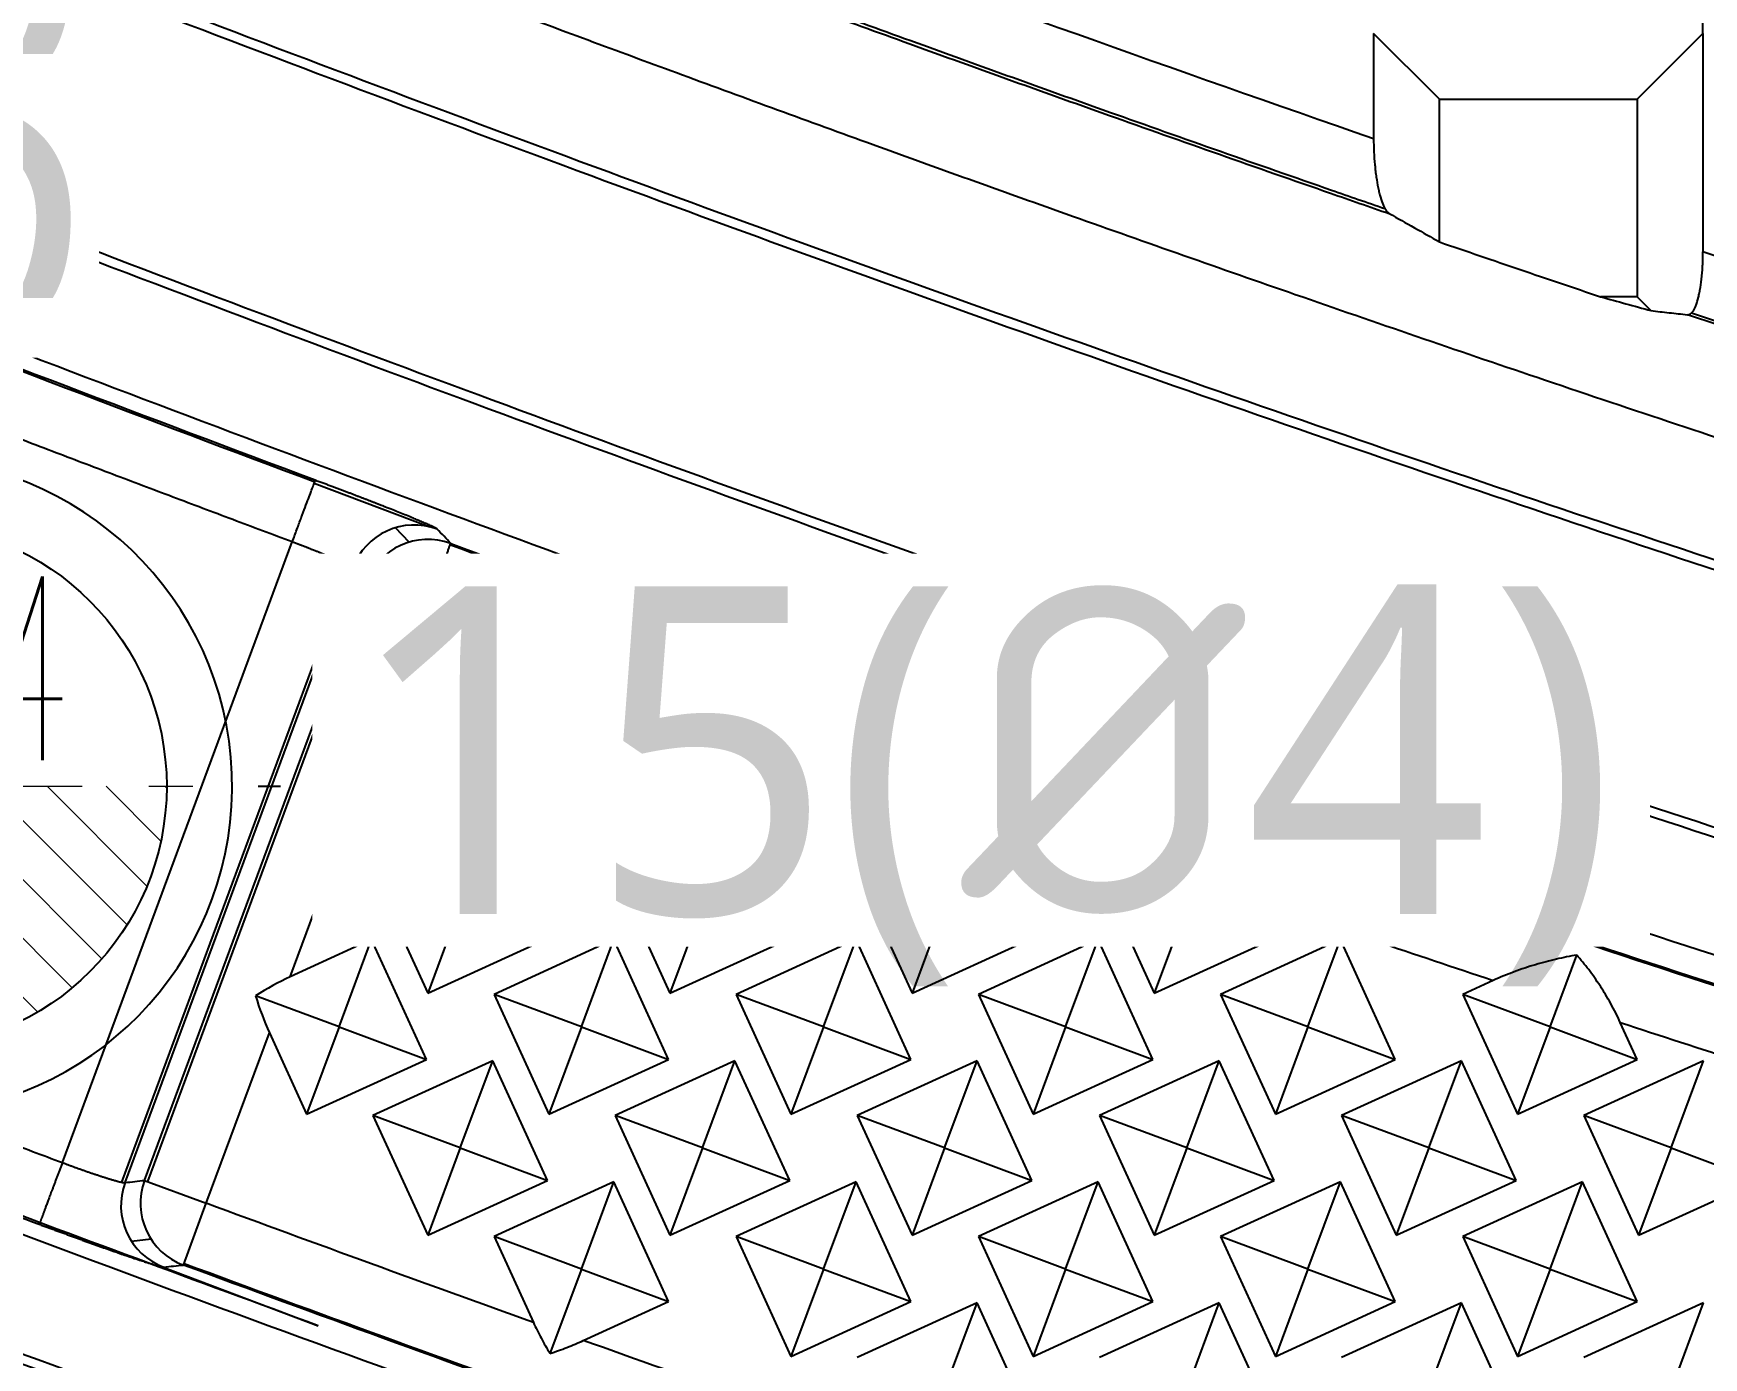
# Model space of a CAD drawing. Header units: millimetres. Extents: x 2519 to 3162, y 2051 to 2506.
# Drawn here: x 2759.4 to 2772.14, y 2260.19 to 2270.3 of the extents above; entities that cross this region are included whole.
import ezdxf
from ezdxf.enums import TextEntityAlignment as Align
from ezdxf.lldxf.tags import DXFTag

# ---------------------------------------------------------------- set-up
doc = ezdxf.new("R2010")
doc.units = ezdxf.units.MM
doc.linetypes.add('CENTER', pattern=[50.8, 31.75, -6.35, 6.35, -6.35])
doc.layers.add('20', color=7, linetype='Continuous', true_color=0xffffff)
doc.layers.add('dim', color=82, linetype='Continuous', lineweight=9)
doc.layers.add('epin', color=13, linetype='Continuous', lineweight=9)
doc.styles.add('Capful-A', font='')
doc.styles.add('TXT05', font='txt.shx', dxfattribs={"width": 0.5, "bigfont": 'gbcbig.shx'})
doc.styles.get('Capful-A').set_extended_font_data('Microsoft YaHei')
tags = doc.linetypes.add('DASHED', pattern=[25.72, 12.86, -12.86]).pattern_tags.tags
tags[6:7] = [DXFTag(74, 4), DXFTag(75, 0), DXFTag(340, '0'), DXFTag(46, 0.0), DXFTag(50, 0.0), DXFTag(44, 0.0), DXFTag(45, 0.0)]
tags[4:5] = [DXFTag(74, 4), DXFTag(75, 0), DXFTag(340, '0'), DXFTag(46, 0.0), DXFTag(50, 0.0), DXFTag(44, 0.0), DXFTag(45, 0.0)]
doc.dimstyles.new('Capful-A-1.0', dxfattribs={"dimtxt": 2.5, "dimasz": 2.5, "dimexe": 1.5, "dimexo": 1, "dimgap": 1.5, "dimtad": 0, "dimdsep": 46, "dimtxsty": 'Capful-A', "dimcen": 0, "dimclrt": 2, "dimazin": 2, "dimtfac": 1, "dimtmove": 0, "dimatfit": 3, "dimfxl": 0, "dimtolj": 1, "dimtzin": 0, "dimarcsym": 0})

# ---------------------------------------------------------------- blocks, each defined once
blk = doc.blocks.new('epin_ejp_4')
at = {"layer": 'epin'}
h = blk.add_hatch(dxfattribs=at)
h.set_pattern_fill('_ANSI31', color=123, scale=0.1, angle=90)
h.set_pattern_definition([(135, (-3800.9753, 4044.38832), (-0.224506403, -0.224506403), [])])
h.paths.add_polyline_path([(0, 2, 0.414214), (-2, 0), (0, 0)])
h.paths.add_polyline_path([(2, 0), (0, 0), (0, -2, 0.414214)])
at = {"layer": 'epin', "color": 1, "linetype": 'CENTER', "ltscale": 0.08}
for p, q in [((0, -2.2), (0, 2.2)), ((-2.2, 0), (2.2, 0))]:
    blk.add_line(p, q, dxfattribs=at)
at = {"layer": 'epin'}
blk.add_circle((0, 0), 2, dxfattribs=at)
at = {"layer": 'epin', "color": 6, "style": 'TXT05', "width": 0.5}
blk.add_text('%%c4', height=1.4, dxfattribs=at).set_placement((0.663, 0.9), align=Align.MIDDLE)
blk = doc.blocks.new('*D159')
at = {"layer": 'Defpoints', "color": 0, "transparency": 16777216}
for p in [(2813.414, 2279.55), (2721.414, 2266.55), (2721.414, 2261.552)]:
    blk.add_point(p, dxfattribs=at)
at = {"layer": 'dim', "color": 0, "lineweight": -2, "transparency": 16777216}
blk.add_line((2721.414, 2266.05), (2721.414, 2261.552), dxfattribs=at)
at = {"layer": 'dim', "color": 2, "transparency": 16777216, "insert": (2721.414, 2259.281), "char_height": 2.5, "attachment_point": 5, "rotation": 90, "style": 'Capful-A', "bg_fill": 3, "box_fill_scale": 1.1, "bg_fill_color": 256, "bg_fill_true_color": 13158600, "bg_fill_transparency": 0}
blk.add_mtext('\\A1;92', dxfattribs=at)
blk = doc.blocks.new('*D160')
at = {"layer": 'Defpoints', "color": 0, "transparency": 16777216}
for p in [(2813.414, 2279.55), (2724.164, 2266.55), (2724.737, 2266.55)]:
    blk.add_point(p, dxfattribs=at)
at = {"layer": 'dim', "color": 0, "lineweight": -2, "transparency": 16777216}
blk.add_line((2724.663, 2266.55), (2724.737, 2266.55), dxfattribs=at)
at = {"layer": 'dim', "color": 2, "transparency": 16777216, "insert": (2730.082, 2266.55), "char_height": 2.5, "attachment_point": 5, "style": 'Capful-A', "bg_fill": 3, "box_fill_scale": 1.1, "bg_fill_color": 256, "bg_fill_true_color": 13158600, "bg_fill_transparency": 0}
blk.add_mtext('\\A1;13({\\fISOCPEUR|b0|i0|c134|p34;%%C}5)', dxfattribs=at)
blk = doc.blocks.new('*D163')
at = {"layer": 'Defpoints', "color": 0, "transparency": 16777216}
for p in [(2813.414, 2279.55), (2760.15, 2247.39), (2760.671, 2247.39)]:
    blk.add_point(p, dxfattribs=at)
at = {"layer": 'dim', "color": 0, "lineweight": -2, "transparency": 16777216}
blk.add_line((2760.65, 2247.39), (2760.671, 2247.39), dxfattribs=at)
at = {"layer": 'dim', "color": 2, "transparency": 16777216, "insert": (2765.261, 2247.39), "char_height": 2.5, "attachment_point": 5, "style": 'Capful-A', "bg_fill": 3, "box_fill_scale": 1.1, "bg_fill_color": 256, "bg_fill_true_color": 13158600, "bg_fill_transparency": 0}
blk.add_mtext('\\A1;32.16', dxfattribs=at)
blk = doc.blocks.new('*D164')
at = {"layer": 'Defpoints', "color": 0, "transparency": 16777216}
for p in [(2813.414, 2279.55), (2757.95, 2245.19), (2757.95, 2244.41)]:
    blk.add_point(p, dxfattribs=at)
at = {"layer": 'dim', "color": 0, "lineweight": -2, "transparency": 16777216}
blk.add_line((2757.95, 2244.69), (2757.95, 2244.41), dxfattribs=at)
at = {"layer": 'dim', "color": 2, "transparency": 16777216, "insert": (2757.95, 2239.845), "char_height": 2.5, "attachment_point": 5, "rotation": 90, "style": 'Capful-A', "bg_fill": 3, "box_fill_scale": 1.1, "bg_fill_color": 256, "bg_fill_true_color": 13158600, "bg_fill_transparency": 0}
blk.add_mtext('\\A1;55.46', dxfattribs=at)
blk = doc.blocks.new('*D189')
at = {"layer": 'Defpoints', "color": 0, "transparency": 16777216}
for p in [(2813.414, 2279.55), (2760.614, 2264.55), (2761.283, 2264.55)]:
    blk.add_point(p, dxfattribs=at)
at = {"layer": 'dim', "color": 0, "lineweight": -2, "transparency": 16777216}
blk.add_line((2761.113, 2264.55), (2761.283, 2264.55), dxfattribs=at)
at = {"layer": 'dim', "color": 2, "transparency": 16777216, "insert": (2766.628, 2264.55), "char_height": 2.5, "attachment_point": 5, "style": 'Capful-A', "bg_fill": 3, "box_fill_scale": 1.1, "bg_fill_color": 256, "bg_fill_true_color": 13158600, "bg_fill_transparency": 0}
blk.add_mtext('\\A1;15({\\fISOCPEUR|b0|i0|c134|p34;%%C}4)', dxfattribs=at)
blk = doc.blocks.new('*D190')
at = {"layer": 'Defpoints', "color": 0, "transparency": 16777216}
for p in [(2813.414, 2279.55), (2758.414, 2267.755), (2758.414, 2266.75)]:
    blk.add_point(p, dxfattribs=at)
at = {"layer": 'dim', "color": 0, "lineweight": -2, "transparency": 16777216}
blk.add_line((2758.414, 2267.25), (2758.414, 2267.755), dxfattribs=at)
at = {"layer": 'dim', "color": 2, "transparency": 16777216, "insert": (2758.414, 2269.934), "char_height": 2.5, "attachment_point": 5, "rotation": 90, "style": 'Capful-A', "bg_fill": 3, "box_fill_scale": 1.1, "bg_fill_color": 256, "bg_fill_true_color": 13158600, "bg_fill_transparency": 0}
blk.add_mtext('\\A1;55', dxfattribs=at)
blk = doc.blocks.new('*D191')
at = {"layer": 'Defpoints', "color": 0, "transparency": 16777216}
for p in [(2813.414, 2279.55), (2775.056, 2258.05), (2781.164, 2258.05)]:
    blk.add_point(p, dxfattribs=at)
at = {"layer": 'dim', "color": 0, "lineweight": -2, "transparency": 16777216}
blk.add_line((2780.664, 2258.05), (2775.056, 2258.05), dxfattribs=at)
at = {"layer": 'dim', "color": 2, "transparency": 16777216, "insert": (2768.269, 2258.05), "char_height": 2.5, "attachment_point": 5, "style": 'Capful-A', "bg_fill": 3, "box_fill_scale": 1.1, "bg_fill_color": 256, "bg_fill_true_color": 13158600, "bg_fill_transparency": 0}
blk.add_mtext('\\A1;21.5({\\fISOCPEUR|b0|i0|c134|p34;%%C}4)', dxfattribs=at)

msp = doc.modelspace()

# ---------------------------------------------------------------- linework, layer by layer
at = {"layer": '20', "color": 7, "linetype": 'Continuous'}
for p, q in [((2772.136, 2270.296), (2772.136, 2270.798)), ((2770.126, 2269.793), (2769.623, 2270.296)), ((2769.623, 2270.296), (2769.623, 2269.494)), ((2771.633, 2269.793), (2772.136, 2270.296)), ((2772.136, 2270.296), (2772.136, 2268.629)), ((2770.126, 2269.793), (2771.633, 2269.793)), ((2770.126, 2268.704), (2770.126, 2269.793)), ((2771.633, 2269.793), (2771.633, 2268.286)), ((2771.633, 2268.286), (2771.355, 2268.286)), ((2771.633, 2268.286), (2771.739, 2268.18)), ((2761.54, 2266.863), (2762.423, 2266.53)), ((2762.264, 2266.413), (2762.161, 2266.523)), ((2759.618, 2261.679), (2761.372, 2266.415)), ((2760.071, 2261.529), (2761.812, 2266.231)), ((2760.096, 2261.526), (2761.833, 2266.216)), ((2760.246, 2261.543), (2761.936, 2266.107)), ((2760.269, 2261.534), (2761.96, 2266.098)), ((2761.936, 2266.107), (2762.411, 2265.931)), ((2762.654, 2265.485), (2762.877, 2266.083)), ((2762.654, 2265.485), (2762.04, 2265.714)), ((2763.32, 2265.237), (2763.123, 2265.668)), ((2762.654, 2265.485), (2762.406, 2264.819)), ((2762.654, 2265.485), (2763.32, 2265.237)), ((2761.356, 2263.095), (2762.179, 2265.316)), ((2762.179, 2265.316), (2762.406, 2264.819)), ((2762.406, 2264.819), (2763.32, 2265.237)), ((2763.826, 2265.227), (2762.912, 2264.81)), ((2763.578, 2264.561), (2763.826, 2265.227)), ((2764.244, 2264.313), (2763.826, 2265.227)), ((2765.426, 2264.561), (2765.638, 2265.132)), ((2765.082, 2264.957), (2764.76, 2264.81)), ((2763.578, 2264.561), (2762.912, 2264.81)), ((2762.912, 2264.81), (2763.33, 2263.895)), ((2764.76, 2264.81), (2765.177, 2263.895)), ((2765.426, 2264.561), (2764.76, 2264.81)), ((2763.578, 2264.561), (2763.33, 2263.895)), ((2763.578, 2264.561), (2764.244, 2264.313)), ((2765.426, 2264.561), (2765.177, 2263.895)), ((2765.426, 2264.561), (2766.091, 2264.313)), ((2766.091, 2264.313), (2765.936, 2264.652)), ((2762.902, 2264.303), (2761.988, 2263.886)), ((2762.654, 2263.638), (2762.902, 2264.303)), ((2763.32, 2263.389), (2762.902, 2264.303)), ((2763.33, 2263.895), (2764.244, 2264.313)), ((2764.75, 2264.303), (2763.836, 2263.886)), ((2764.502, 2263.638), (2764.75, 2264.303)), ((2765.168, 2263.389), (2764.75, 2264.303)), ((2765.177, 2263.895), (2766.091, 2264.313)), ((2766.598, 2264.303), (2765.683, 2263.886)), ((2766.349, 2263.638), (2766.598, 2264.303)), ((2767.015, 2263.389), (2766.598, 2264.303)), ((2768.197, 2263.638), (2768.403, 2264.19)), ((2767.787, 2264.003), (2767.531, 2263.886)), ((2762.654, 2263.638), (2761.988, 2263.886)), ((2761.988, 2263.886), (2762.406, 2262.972)), ((2764.502, 2263.638), (2763.836, 2263.886)), ((2763.836, 2263.886), (2764.253, 2262.972)), ((2766.349, 2263.638), (2765.683, 2263.886)), ((2765.683, 2263.886), (2766.101, 2262.972)), ((2767.531, 2263.886), (2767.949, 2262.972)), ((2768.197, 2263.638), (2767.531, 2263.886)), ((2762.654, 2263.638), (2762.406, 2262.972)), ((2762.654, 2263.638), (2763.32, 2263.389)), ((2764.502, 2263.638), (2764.253, 2262.972)), ((2764.502, 2263.638), (2765.168, 2263.389)), ((2766.349, 2263.638), (2766.101, 2262.972)), ((2766.349, 2263.638), (2767.015, 2263.389)), ((2768.197, 2263.638), (2767.949, 2262.972)), ((2768.197, 2263.638), (2768.863, 2263.389)), ((2768.863, 2263.389), (2768.731, 2263.678)), ((2762.406, 2262.972), (2763.32, 2263.389)), ((2764.253, 2262.972), (2765.168, 2263.389)), ((2766.101, 2262.972), (2767.015, 2263.389)), ((2767.949, 2262.972), (2768.863, 2263.389)), ((2761.978, 2263.38), (2761.356, 2263.095)), ((2761.73, 2262.714), (2761.978, 2263.38)), ((2762.396, 2262.465), (2761.978, 2263.38)), ((2763.826, 2263.38), (2762.912, 2262.962)), ((2763.578, 2262.714), (2763.826, 2263.38)), ((2764.244, 2262.465), (2763.826, 2263.38)), ((2765.674, 2263.38), (2764.76, 2262.962)), ((2765.426, 2262.714), (2765.674, 2263.38)), ((2766.091, 2262.465), (2765.674, 2263.38)), ((2767.521, 2263.38), (2766.607, 2262.962)), ((2767.273, 2262.714), (2767.521, 2263.38)), ((2767.939, 2262.465), (2767.521, 2263.38)), ((2769.369, 2263.38), (2768.455, 2262.962)), ((2769.121, 2262.714), (2769.369, 2263.38)), ((2769.787, 2262.465), (2769.369, 2263.38)), ((2770.969, 2262.714), (2771.173, 2263.262)), ((2770.536, 2263.069), (2770.303, 2262.962)), ((2761.73, 2262.714), (2761.091, 2262.952)), ((2762.912, 2262.962), (2763.33, 2262.048)), ((2763.578, 2262.714), (2762.912, 2262.962)), ((2765.426, 2262.714), (2764.76, 2262.962)), ((2764.76, 2262.962), (2765.177, 2262.048)), ((2766.607, 2262.962), (2767.025, 2262.048)), ((2767.273, 2262.714), (2766.607, 2262.962)), ((2769.121, 2262.714), (2768.455, 2262.962)), ((2768.455, 2262.962), (2768.873, 2262.048)), ((2770.303, 2262.962), (2770.72, 2262.048)), ((2770.969, 2262.714), (2770.303, 2262.962)), ((2771.634, 2262.465), (2771.505, 2262.748)), ((2760.716, 2261.368), (2761.198, 2262.669)), ((2761.198, 2262.669), (2761.482, 2262.048)), ((2761.73, 2262.714), (2761.482, 2262.048)), ((2761.73, 2262.714), (2762.396, 2262.465)), ((2763.578, 2262.714), (2763.33, 2262.048)), ((2763.578, 2262.714), (2764.244, 2262.465)), ((2765.426, 2262.714), (2765.177, 2262.048)), ((2765.426, 2262.714), (2766.091, 2262.465)), ((2767.273, 2262.714), (2767.025, 2262.048)), ((2767.273, 2262.714), (2767.939, 2262.465)), ((2769.121, 2262.714), (2768.873, 2262.048)), ((2769.121, 2262.714), (2769.787, 2262.465)), ((2770.969, 2262.714), (2770.72, 2262.048)), ((2770.969, 2262.714), (2771.634, 2262.465)), ((2761.482, 2262.048), (2762.396, 2262.465)), ((2762.902, 2262.456), (2761.988, 2262.038)), ((2762.654, 2261.79), (2762.902, 2262.456)), ((2763.32, 2261.542), (2762.902, 2262.456)), ((2763.33, 2262.048), (2764.244, 2262.465)), ((2764.75, 2262.456), (2763.836, 2262.038)), ((2764.502, 2261.79), (2764.75, 2262.456)), ((2765.168, 2261.542), (2764.75, 2262.456)), ((2765.177, 2262.048), (2766.091, 2262.465)), ((2766.598, 2262.456), (2765.683, 2262.038)), ((2766.349, 2261.79), (2766.598, 2262.456)), ((2767.015, 2261.542), (2766.598, 2262.456)), ((2767.025, 2262.048), (2767.939, 2262.465)), ((2768.445, 2262.456), (2767.531, 2262.038)), ((2768.197, 2261.79), (2768.445, 2262.456)), ((2768.863, 2261.542), (2768.445, 2262.456)), ((2768.873, 2262.048), (2769.787, 2262.465)), ((2770.293, 2262.456), (2769.379, 2262.038)), ((2770.045, 2261.79), (2770.293, 2262.456)), ((2770.711, 2261.542), (2770.293, 2262.456)), ((2770.72, 2262.048), (2771.634, 2262.465)), ((2772.141, 2262.456), (2771.227, 2262.038)), ((2771.892, 2261.79), (2772.141, 2262.456)), ((2762.654, 2261.79), (2761.988, 2262.038)), ((2761.988, 2262.038), (2762.406, 2261.124)), ((2764.502, 2261.79), (2763.836, 2262.038)), ((2763.836, 2262.038), (2764.253, 2261.124)), ((2765.683, 2262.038), (2766.101, 2261.124)), ((2766.349, 2261.79), (2765.683, 2262.038)), ((2768.197, 2261.79), (2767.531, 2262.038)), ((2767.531, 2262.038), (2767.949, 2261.124)), ((2770.045, 2261.79), (2769.379, 2262.038)), ((2769.379, 2262.038), (2769.796, 2261.124)), ((2771.227, 2262.038), (2771.644, 2261.124)), ((2771.892, 2261.79), (2771.227, 2262.038)), ((2762.654, 2261.79), (2762.406, 2261.124)), ((2762.654, 2261.79), (2763.32, 2261.542)), ((2764.502, 2261.79), (2764.253, 2261.124)), ((2764.502, 2261.79), (2765.168, 2261.542)), ((2766.349, 2261.79), (2766.101, 2261.124)), ((2766.349, 2261.79), (2767.015, 2261.542)), ((2768.197, 2261.79), (2767.949, 2261.124)), ((2768.197, 2261.79), (2768.863, 2261.542)), ((2770.045, 2261.79), (2769.796, 2261.124)), ((2770.045, 2261.79), (2770.711, 2261.542)), ((2771.892, 2261.79), (2771.644, 2261.124)), ((2771.892, 2261.79), (2772.558, 2261.542)), ((2760.246, 2261.543), (2760.716, 2261.368)), ((2762.406, 2261.124), (2763.32, 2261.542)), ((2763.826, 2261.532), (2762.912, 2261.114)), ((2763.578, 2260.866), (2763.826, 2261.532)), ((2764.244, 2260.618), (2763.826, 2261.532)), ((2764.253, 2261.124), (2765.168, 2261.542)), ((2765.674, 2261.532), (2764.76, 2261.114)), ((2765.426, 2260.866), (2765.674, 2261.532)), ((2766.091, 2260.618), (2765.674, 2261.532)), ((2766.101, 2261.124), (2767.015, 2261.542)), ((2767.521, 2261.532), (2766.607, 2261.114)), ((2767.273, 2260.866), (2767.521, 2261.532)), ((2767.939, 2260.618), (2767.521, 2261.532)), ((2767.949, 2261.124), (2768.863, 2261.542)), ((2769.369, 2261.532), (2768.455, 2261.114)), ((2769.121, 2260.866), (2769.369, 2261.532)), ((2769.787, 2260.618), (2769.369, 2261.532)), ((2769.796, 2261.124), (2770.711, 2261.542)), ((2771.217, 2261.532), (2770.303, 2261.114)), ((2770.969, 2260.866), (2771.217, 2261.532)), ((2771.634, 2260.618), (2771.217, 2261.532)), ((2771.644, 2261.124), (2772.558, 2261.542)), ((2760.542, 2260.897), (2760.716, 2261.368)), ((2760.145, 2261.08), (2760.295, 2261.096)), ((2762.912, 2261.114), (2763.212, 2260.458)), ((2763.578, 2260.866), (2762.912, 2261.114)), ((2764.76, 2261.114), (2765.177, 2260.2)), ((2765.426, 2260.866), (2764.76, 2261.114)), ((2767.273, 2260.866), (2766.607, 2261.114)), ((2766.607, 2261.114), (2767.025, 2260.2)), ((2769.121, 2260.866), (2768.455, 2261.114)), ((2768.455, 2261.114), (2768.873, 2260.2)), ((2770.303, 2261.114), (2770.72, 2260.2)), ((2770.969, 2260.866), (2770.303, 2261.114)), ((2760.387, 2260.881), (2761.571, 2260.434)), ((2763.578, 2260.866), (2763.338, 2260.222)), ((2763.578, 2260.866), (2764.244, 2260.618)), ((2765.426, 2260.866), (2765.177, 2260.2)), ((2765.426, 2260.866), (2766.091, 2260.618)), ((2767.273, 2260.866), (2767.025, 2260.2)), ((2767.273, 2260.866), (2767.939, 2260.618)), ((2769.121, 2260.866), (2768.873, 2260.2)), ((2769.121, 2260.866), (2769.787, 2260.618)), ((2770.969, 2260.866), (2770.72, 2260.2)), ((2770.969, 2260.866), (2771.634, 2260.618)), ((2763.593, 2260.321), (2764.244, 2260.618)), ((2765.177, 2260.2), (2766.091, 2260.618)), ((2766.598, 2260.608), (2765.683, 2260.19)), ((2766.349, 2259.942), (2766.598, 2260.608)), ((2767.015, 2259.694), (2766.598, 2260.608)), ((2767.025, 2260.2), (2767.939, 2260.618)), ((2768.445, 2260.608), (2767.531, 2260.19)), ((2768.197, 2259.942), (2768.445, 2260.608)), ((2768.863, 2259.694), (2768.445, 2260.608)), ((2768.873, 2260.2), (2769.787, 2260.618)), ((2770.293, 2260.608), (2769.379, 2260.19)), ((2770.045, 2259.942), (2770.293, 2260.608)), ((2770.711, 2259.694), (2770.293, 2260.608)), ((2770.72, 2260.2), (2771.634, 2260.618)), ((2772.141, 2260.608), (2771.227, 2260.19)), ((2771.892, 2259.942), (2772.141, 2260.608))]:
    msp.add_line(p, q, dxfattribs=at)
at = {"layer": '20', "color": 8, "linetype": 'DASHED', "ltscale": 0.06}
msp.add_arc((2758.414, 2264.55), 2.5, 274.4269, 90, dxfattribs=at)
at = {"layer": '20', "color": 7, "linetype": 'Continuous'}
for centre, major_axis, ratio, start_param, end_param in [((2762.304, 2266.042), (-0.367, -0.344), 0.998288, 3.60566, 5.175044), ((2762.407, 2265.932), (-0.367, -0.344), 0.998289, 3.605746, 5.174701), ((2762.28, 2265.591), (-0.645, -0.396), 0.31083, 4.321624, 4.898661), ((2762.302, 2265.65), (-0.229, 0.725), 0.309228, 1.385588, 1.949312), ((2761.233, 2262.763), (-0.645, -0.396), 0.31083, 4.334937, 4.740673), ((2761.322, 2263.003), (-0.229, 0.725), 0.309228, 1.543576, 1.949312), ((2760.567, 2261.352), (-0.054, 0.5), 0.998288, 1.108112, 2.677536), ((2760.716, 2261.368), (0.055, -0.5), 0.998288, 4.249364, 5.819209)]:
    msp.add_ellipse(centre, major_axis=major_axis, ratio=ratio, start_param=start_param, end_param=end_param, dxfattribs=at)
for points, knots in [([(2753.833, 2275.017), (2753.834, 2275.016), (2753.859, 2274.986), (2754.023, 2274.789), (2754.345, 2274.441), (2754.831, 2274.003), (2755.354, 2273.61), (2755.913, 2273.269), (2756.512, 2272.976), (2757.167, 2272.721), (2757.883, 2272.439), (2758.688, 2272.125), (2759.597, 2271.773), (2760.616, 2271.381), (2761.748, 2270.95), (2762.989, 2270.483), (2764.337, 2269.983), (2765.793, 2269.45), (2767.367, 2268.885), (2769.071, 2268.286), (2770.921, 2267.651), (2772.929, 2266.982), (2775.112, 2266.278), (2777.486, 2265.544), (2780.069, 2264.788), (2782.884, 2264.013), (2785.951, 2263.221), (2789.294, 2262.413), (2792.936, 2261.592), (2796.9, 2260.761), (2799.658, 2260.227), (2801.095, 2259.961), (2801.095, 2259.961)], [0, 0, 0, 0, 0.000101, 0.002352, 0.015411, 0.028516, 0.041621, 0.054661, 0.067787, 0.081635, 0.096859, 0.114063, 0.133555, 0.155414, 0.179699, 0.206323, 0.235115, 0.266087, 0.29949, 0.33559, 0.374654, 0.416962, 0.462803, 0.512466, 0.566253, 0.624569, 0.687866, 0.756592, 0.831214, 0.912192, 0.999974, 1, 1, 1, 1]), ([(2776.78, 2264.832), (2774.595, 2265.497), (2770.14, 2266.94), (2763.357, 2269.364), (2758.764, 2271.13), (2756.423, 2272.054)], [0, 0, 0, 0, 0.318559, 0.651879, 1, 1, 1, 1]), ([(2756.397, 2271.989), (2758.738, 2271.064), (2763.333, 2269.298), (2770.118, 2266.873), (2774.574, 2265.43), (2776.76, 2264.764)], [0, 0, 0, 0, 0.348121, 0.681441, 1, 1, 1, 1]), ([(2764.171, 2270.917), (2764.309, 2270.866), (2764.93, 2270.637), (2766.072, 2270.219), (2767.641, 2269.656), (2768.878, 2269.221), (2769.593, 2268.973), (2769.742, 2268.921)], [0, 0, 0, 0, 0.074823, 0.335309, 0.616241, 0.919859, 1, 1, 1, 1]), ([(2764.332, 2270.884), (2764.42, 2270.852), (2764.99, 2270.642), (2766.081, 2270.243), (2767.649, 2269.679), (2768.872, 2269.249), (2769.574, 2269.006), (2769.709, 2268.959)], [0, 0, 0, 0, 0.049005, 0.318908, 0.609996, 0.92459, 1, 1, 1, 1]), ([(2755.685, 2270.185), (2758.037, 2269.256), (2762.656, 2267.48), (2769.49, 2265.038), (2773.987, 2263.581), (2776.195, 2262.909)], [0, 0, 0, 0, 0.348121, 0.681441, 1, 1, 1, 1]), ([(2776.216, 2262.976), (2774.008, 2263.648), (2769.512, 2265.104), (2762.681, 2267.546), (2758.062, 2269.321), (2755.71, 2270.25)], [0, 0, 0, 0, 0.31856, 0.651881, 1, 1, 1, 1]), ([(2755.371, 2269.39), (2757.726, 2268.46), (2762.354, 2266.681), (2769.209, 2264.231), (2773.726, 2262.767), (2775.947, 2262.091)], [0, 0, 0, 0, 0.347811, 0.681135, 1, 1, 1, 1]), ([(2769.623, 2269.494), (2769.623, 2269.459), (2769.624, 2269.425), (2769.627, 2269.358), (2769.629, 2269.325), (2769.634, 2269.277), (2769.635, 2269.261), (2769.639, 2269.23), (2769.641, 2269.215), (2769.647, 2269.171), (2769.652, 2269.143), (2769.66, 2269.104), (2769.663, 2269.092), (2769.669, 2269.068), (2769.672, 2269.056), (2769.681, 2269.023), (2769.688, 2269.004), (2769.699, 2268.979), (2769.703, 2268.971), (2769.71, 2268.957), (2769.714, 2268.951), (2769.726, 2268.934), (2769.734, 2268.926), (2769.742, 2268.921)], [0, 0, 0, 0, 0.125, 0.125, 0.25, 0.25, 0.3125, 0.3125, 0.375, 0.375, 0.5, 0.5, 0.5625, 0.5625, 0.625, 0.625, 0.75, 0.75, 0.8125, 0.8125, 0.875, 0.875, 1, 1, 1, 1]), ([(2772.017, 2268.149), (2772.025, 2268.148), (2772.032, 2268.15), (2772.044, 2268.158), (2772.048, 2268.161), (2772.055, 2268.169), (2772.063, 2268.179), (2772.07, 2268.192), (2772.077, 2268.206), (2772.08, 2268.214), (2772.09, 2268.24), (2772.096, 2268.26), (2772.104, 2268.294), (2772.107, 2268.306), (2772.112, 2268.331), (2772.114, 2268.344), (2772.121, 2268.384), (2772.124, 2268.412), (2772.128, 2268.457), (2772.13, 2268.472), (2772.132, 2268.503), (2772.133, 2268.518), (2772.135, 2268.565), (2772.136, 2268.597), (2772.136, 2268.629)], [0, 0, 0, 0, 0.125, 0.125, 0.1875, 0.1875, 0.25, 0.3125, 0.3125, 0.375, 0.375, 0.5, 0.5, 0.5625, 0.5625, 0.625, 0.625, 0.75, 0.75, 0.8125, 0.8125, 0.875, 0.875, 1, 1, 1, 1]), ([(2775.995, 2267.392), (2775.349, 2267.591), (2774.705, 2267.795), (2773.419, 2268.208), (2772.777, 2268.417), (2772.136, 2268.629)], [0, 0, 0, 0, 0.5, 0.5, 1, 1, 1, 1]), ([(2777.012, 2266.563), (2776.176, 2266.816), (2775.341, 2267.075), (2773.677, 2267.604), (2772.846, 2267.874), (2772.017, 2268.149)], [0, 0, 0, 0, 0.5, 0.5, 1, 1, 1, 1]), ([(2761.372, 2266.415), (2761.384, 2266.447), (2761.396, 2266.479), (2761.419, 2266.541), (2761.43, 2266.571), (2761.452, 2266.628), (2761.461, 2266.654), (2761.479, 2266.702), (2761.488, 2266.724), (2761.502, 2266.763), (2761.509, 2266.782), (2761.522, 2266.816), (2761.527, 2266.831), (2761.537, 2266.856), (2761.541, 2266.866), (2761.546, 2266.881), (2761.548, 2266.885), (2761.548, 2266.886)], [0, 0, 0, 0, 0.125, 0.125, 0.25, 0.25, 0.375, 0.375, 0.5, 0.5, 0.625, 0.625, 0.75, 0.75, 0.875, 0.875, 1, 1, 1, 1]), ([(2762.193, 2266.638), (2762.193, 2266.638), (2762.176, 2266.645), (2762.14, 2266.659), (2762.1, 2266.675), (2762.075, 2266.684), (2762.067, 2266.688), (2762.059, 2266.691), (2762.051, 2266.694), (2762.042, 2266.697), (2762.033, 2266.701), (2762.025, 2266.704), (2762.016, 2266.708), (2762.007, 2266.711), (2761.997, 2266.715), (2761.988, 2266.718), (2761.978, 2266.722), (2761.968, 2266.726), (2761.958, 2266.73), (2761.948, 2266.734), (2761.938, 2266.738), (2761.927, 2266.742), (2761.917, 2266.746), (2761.906, 2266.75), (2761.895, 2266.754), (2761.884, 2266.759), (2761.872, 2266.763), (2761.861, 2266.767), (2761.849, 2266.772), (2761.837, 2266.777), (2761.825, 2266.781), (2761.813, 2266.786), (2761.8, 2266.791), (2761.788, 2266.795), (2761.775, 2266.8), (2761.762, 2266.805), (2761.749, 2266.81), (2761.735, 2266.815), (2761.722, 2266.82), (2761.708, 2266.826), (2761.694, 2266.831), (2761.681, 2266.836), (2761.666, 2266.841), (2761.652, 2266.847), (2761.638, 2266.852), (2761.623, 2266.858), (2761.608, 2266.863), (2761.593, 2266.869), (2761.578, 2266.874), (2761.563, 2266.88), (2761.553, 2266.884), (2761.548, 2266.886)], [0, 0, 0, 0, 0.000018, 0.1003, 0.200574, 0.213907, 0.22742, 0.241113, 0.254985, 0.269038, 0.283271, 0.297684, 0.312277, 0.32705, 0.342003, 0.357136, 0.372448, 0.387941, 0.403613, 0.419465, 0.435497, 0.451708, 0.468099, 0.484669, 0.501419, 0.518348, 0.535457, 0.552745, 0.570212, 0.587858, 0.605684, 0.623689, 0.641873, 0.660237, 0.67878, 0.697503, 0.716406, 0.735489, 0.754752, 0.774196, 0.79382, 0.813624, 0.83361, 0.853776, 0.874122, 0.89465, 0.915358, 0.936247, 0.957317, 0.978568, 1, 1, 1, 1]), ([(2762.478, 2266.513), (2762.478, 2266.513), (2762.477, 2266.514), (2762.475, 2266.516), (2762.471, 2266.518), (2762.467, 2266.521), (2762.462, 2266.523), (2762.456, 2266.526), (2762.449, 2266.53), (2762.442, 2266.533), (2762.433, 2266.537), (2762.418, 2266.544), (2762.394, 2266.555), (2762.36, 2266.57), (2762.324, 2266.584), (2762.286, 2266.6), (2762.243, 2266.618), (2762.21, 2266.631), (2762.193, 2266.638)], [0, 0, 0, 0, 0.040106, 0.080221, 0.120344, 0.160473, 0.200606, 0.24074, 0.280873, 0.321004, 0.361129, 0.401247, 0.516446, 0.621199, 0.715538, 0.799469, 0.899749, 1, 1, 1, 1]), ([(2761.833, 2266.216), (2761.833, 2266.216), (2761.833, 2266.217), (2761.832, 2266.218), (2761.831, 2266.219), (2761.83, 2266.22), (2761.829, 2266.221), (2761.827, 2266.222), (2761.826, 2266.223), (2761.824, 2266.225), (2761.822, 2266.226), (2761.819, 2266.227), (2761.817, 2266.229), (2761.814, 2266.23), (2761.811, 2266.232), (2761.808, 2266.234), (2761.805, 2266.235), (2761.801, 2266.237), (2761.798, 2266.239), (2761.794, 2266.241), (2761.79, 2266.243), (2761.786, 2266.245), (2761.781, 2266.247), (2761.777, 2266.249), (2761.773, 2266.251), (2761.768, 2266.253), (2761.763, 2266.256), (2761.758, 2266.258), (2761.753, 2266.26), (2761.748, 2266.263), (2761.743, 2266.265), (2761.737, 2266.267), (2761.732, 2266.27), (2761.726, 2266.272), (2761.72, 2266.275), (2761.715, 2266.277), (2761.709, 2266.28), (2761.703, 2266.283), (2761.697, 2266.285), (2761.69, 2266.288), (2761.684, 2266.29), (2761.678, 2266.293), (2761.672, 2266.296), (2761.665, 2266.299), (2761.659, 2266.301), (2761.652, 2266.304), (2761.645, 2266.307), (2761.639, 2266.31), (2761.632, 2266.312), (2761.625, 2266.315), (2761.619, 2266.318), (2761.612, 2266.321), (2761.605, 2266.324), (2761.598, 2266.326), (2761.591, 2266.329), (2761.584, 2266.332), (2761.577, 2266.335), (2761.57, 2266.338), (2761.563, 2266.341), (2761.556, 2266.343), (2761.549, 2266.346), (2761.542, 2266.349), (2761.535, 2266.352), (2761.528, 2266.355), (2761.521, 2266.357), (2761.514, 2266.36), (2761.507, 2266.363), (2761.5, 2266.366), (2761.493, 2266.369), (2761.486, 2266.371), (2761.479, 2266.374), (2761.472, 2266.377), (2761.466, 2266.379), (2761.459, 2266.382), (2761.452, 2266.385), (2761.445, 2266.387), (2761.438, 2266.39), (2761.431, 2266.393), (2761.425, 2266.395), (2761.418, 2266.398), (2761.411, 2266.4), (2761.405, 2266.403), (2761.398, 2266.405), (2761.392, 2266.408), (2761.385, 2266.41), (2761.379, 2266.413), (2761.374, 2266.415), (2761.372, 2266.415)], [0, 0, 0, 0, 0.014528, 0.028989, 0.043385, 0.057715, 0.071979, 0.086178, 0.10031, 0.114377, 0.128378, 0.142313, 0.156182, 0.169985, 0.183723, 0.197395, 0.211, 0.224541, 0.238015, 0.251423, 0.264766, 0.278043, 0.291254, 0.304399, 0.317478, 0.330492, 0.343439, 0.356321, 0.369138, 0.381888, 0.394573, 0.407191, 0.419744, 0.432232, 0.444653, 0.457009, 0.469299, 0.481523, 0.493681, 0.505774, 0.5178, 0.529761, 0.541657, 0.553486, 0.56525, 0.576948, 0.58858, 0.600147, 0.611647, 0.623082, 0.634452, 0.645755, 0.656993, 0.668165, 0.679272, 0.690312, 0.701287, 0.712197, 0.72304, 0.733818, 0.74453, 0.755176, 0.765757, 0.776272, 0.786722, 0.797105, 0.807423, 0.817676, 0.827862, 0.837983, 0.848039, 0.858029, 0.867953, 0.877811, 0.887604, 0.897331, 0.906993, 0.916588, 0.926119, 0.935584, 0.944983, 0.954316, 0.963584, 0.972786, 0.981923, 0.990994, 1, 1, 1, 1]), ([(2762.581, 2266.403), (2762.581, 2266.403), (2762.58, 2266.403), (2762.579, 2266.402), (2762.577, 2266.4), (2762.575, 2266.396), (2762.573, 2266.391), (2762.571, 2266.384), (2762.568, 2266.376), (2762.563, 2266.362), (2762.557, 2266.342), (2762.548, 2266.316), (2762.539, 2266.29), (2762.529, 2266.263), (2762.52, 2266.237), (2762.511, 2266.212), (2762.502, 2266.188), (2762.494, 2266.166), (2762.488, 2266.147), (2762.482, 2266.131), (2762.478, 2266.119), (2762.472, 2266.102), (2762.465, 2266.079), (2762.456, 2266.05), (2762.448, 2266.025), (2762.441, 2266.008), (2762.437, 2265.997), (2762.434, 2265.986), (2762.43, 2265.976), (2762.426, 2265.966), (2762.422, 2265.956), (2762.418, 2265.947), (2762.415, 2265.938), (2762.412, 2265.932), (2762.411, 2265.93)], [0, 0, 0, 0, 0.022442, 0.047532, 0.075242, 0.105531, 0.138334, 0.17357, 0.211132, 0.250886, 0.322184, 0.386982, 0.445437, 0.497809, 0.545803, 0.589801, 0.629351, 0.664073, 0.693667, 0.717899, 0.736598, 0.749643, 0.791288, 0.8334, 0.8759, 0.891688, 0.906988, 0.921793, 0.936099, 0.9499, 0.963193, 0.975975, 0.988244, 1, 1, 1, 1]), ([(2775.881, 2261.877), (2775.881, 2261.877), (2773.658, 2262.554), (2769.2, 2263.998), (2764.788, 2265.573), (2762.574, 2266.392)], [0, 0, 0, 0, 0.000014, 0.495905, 1, 1, 1, 1]), ([(2762.581, 2266.403), (2764.794, 2265.585), (2769.205, 2264.01), (2773.662, 2262.566), (2775.885, 2261.89), (2775.885, 2261.89)], [0, 0, 0, 0, 0.503986, 0.999986, 1, 1, 1, 1]), ([(2762.877, 2266.083), (2762.839, 2266.075), (2762.8, 2266.065), (2762.742, 2266.049), (2762.722, 2266.043), (2762.683, 2266.031), (2762.664, 2266.025), (2762.606, 2266.005), (2762.567, 2265.991), (2762.489, 2265.961), (2762.451, 2265.945), (2762.412, 2265.927)], [0, 0, 0, 0, 0.25, 0.25, 0.375, 0.375, 0.5, 0.5, 0.75, 0.75, 1, 1, 1, 1]), ([(2763.123, 2265.668), (2763.114, 2265.687), (2763.105, 2265.706), (2763.087, 2265.744), (2763.077, 2265.762), (2763.048, 2265.817), (2763.028, 2265.852), (2762.987, 2265.921), (2762.945, 2265.989), (2762.9, 2266.052), (2762.877, 2266.083)], [0, 0, 0, 0, 0.125, 0.125, 0.25, 0.25, 0.5, 0.5, 0.75, 1, 1, 1, 1]), ([(2765.638, 2265.132), (2765.593, 2265.124), (2765.548, 2265.114), (2765.479, 2265.097), (2765.456, 2265.091), (2765.409, 2265.078), (2765.385, 2265.071), (2765.315, 2265.049), (2765.269, 2265.033), (2765.175, 2264.997), (2765.129, 2264.978), (2765.082, 2264.957)], [0, 0, 0, 0, 0.25, 0.25, 0.375, 0.375, 0.5, 0.5, 0.75, 0.75, 1, 1, 1, 1]), ([(2765.936, 2264.652), (2765.916, 2264.697), (2765.894, 2264.741), (2765.859, 2264.806), (2765.847, 2264.827), (2765.822, 2264.869), (2765.81, 2264.889), (2765.772, 2264.949), (2765.721, 2265.026), (2765.666, 2265.098), (2765.638, 2265.132)], [0, 0, 0, 0, 0.25, 0.25, 0.375, 0.375, 0.5, 0.5, 0.75, 1, 1, 1, 1]), ([(2774.115, 2256.071), (2771.588, 2256.839), (2766.439, 2258.518), (2758.613, 2261.354), (2753.322, 2263.423), (2750.624, 2264.507)], [0, 0, 0, 0, 0.317312, 0.650638, 1, 1, 1, 1]), ([(2768.403, 2264.19), (2768.354, 2264.182), (2768.304, 2264.172), (2768.227, 2264.154), (2768.202, 2264.148), (2768.15, 2264.134), (2768.124, 2264.127), (2768.046, 2264.103), (2767.994, 2264.086), (2767.891, 2264.047), (2767.839, 2264.026), (2767.787, 2264.003)], [0, 0, 0, 0, 0.25, 0.25, 0.375, 0.375, 0.5, 0.5, 0.75, 0.75, 1, 1, 1, 1]), ([(2768.731, 2263.678), (2768.709, 2263.727), (2768.685, 2263.774), (2768.646, 2263.844), (2768.633, 2263.866), (2768.606, 2263.912), (2768.592, 2263.934), (2768.551, 2263.998), (2768.522, 2264.039), (2768.464, 2264.117), (2768.434, 2264.155), (2768.403, 2264.19)], [0, 0, 0, 0, 0.25, 0.25, 0.375, 0.375, 0.5, 0.5, 0.75, 0.75, 1, 1, 1, 1]), ([(2750.279, 2263.65), (2752.985, 2262.562), (2758.292, 2260.487), (2766.142, 2257.643), (2771.31, 2255.958), (2773.845, 2255.186)], [0, 0, 0, 0, 0.349699, 0.683019, 1, 1, 1, 1]), ([(2773.866, 2255.253), (2771.331, 2256.025), (2766.165, 2257.709), (2758.316, 2260.553), (2753.011, 2262.628), (2750.305, 2263.715)], [0, 0, 0, 0, 0.316981, 0.650301, 1, 1, 1, 1]), ([(2771.173, 2263.262), (2771.122, 2263.254), (2771.07, 2263.243), (2770.991, 2263.225), (2770.965, 2263.219), (2770.912, 2263.204), (2770.885, 2263.197), (2770.804, 2263.173), (2770.75, 2263.155), (2770.643, 2263.115), (2770.589, 2263.093), (2770.536, 2263.069)], [0, 0, 0, 0, 0.25, 0.25, 0.375, 0.375, 0.5, 0.5, 0.75, 0.75, 1, 1, 1, 1]), ([(2771.505, 2262.748), (2771.483, 2262.798), (2771.458, 2262.846), (2771.419, 2262.915), (2771.406, 2262.938), (2771.386, 2262.972), (2771.379, 2262.983), (2771.365, 2263.006), (2771.358, 2263.016), (2771.322, 2263.07), (2771.294, 2263.112), (2771.234, 2263.19), (2771.204, 2263.227), (2771.173, 2263.262)], [0, 0, 0, 0, 0.25, 0.25, 0.375, 0.375, 0.4375, 0.4375, 0.5, 0.5, 0.75, 0.75, 1, 1, 1, 1]), ([(2755.631, 2262.659), (2756.359, 2262.377), (2757.628, 2261.89), (2758.9, 2261.411), (2759.442, 2261.208)], [0, 0, 0, 0, 0.574199, 1, 1, 1, 1]), ([(2773.29, 2253.361), (2770.746, 2254.135), (2765.554, 2255.828), (2757.651, 2258.69), (2752.298, 2260.782), (2749.567, 2261.879)], [0, 0, 0, 0, 0.316896, 0.650207, 1, 1, 1, 1]), ([(2749.541, 2261.814), (2752.272, 2260.716), (2757.626, 2258.624), (2765.531, 2255.761), (2770.724, 2254.068), (2773.27, 2253.294)], [0, 0, 0, 0, 0.349797, 0.683106, 1, 1, 1, 1]), ([(2761.571, 2260.434), (2760.645, 2260.773), (2759.406, 2261.233), (2758.171, 2261.7), (2757.858, 2261.819)], [0, 0, 0, 0, 0.746593, 1, 1, 1, 1]), ([(2759.618, 2261.679), (2759.621, 2261.677), (2759.628, 2261.675), (2759.639, 2261.671), (2759.65, 2261.667), (2759.66, 2261.663), (2759.671, 2261.659), (2759.682, 2261.655), (2759.694, 2261.651), (2759.705, 2261.646), (2759.716, 2261.642), (2759.728, 2261.638), (2759.74, 2261.634), (2759.751, 2261.63), (2759.763, 2261.626), (2759.775, 2261.622), (2759.786, 2261.618), (2759.798, 2261.613), (2759.81, 2261.609), (2759.822, 2261.605), (2759.834, 2261.601), (2759.845, 2261.597), (2759.857, 2261.593), (2759.869, 2261.589), (2759.88, 2261.586), (2759.892, 2261.582), (2759.903, 2261.578), (2759.914, 2261.574), (2759.925, 2261.571), (2759.936, 2261.567), (2759.947, 2261.564), (2759.958, 2261.56), (2759.968, 2261.557), (2759.978, 2261.554), (2759.988, 2261.551), (2759.997, 2261.548), (2760.007, 2261.546), (2760.016, 2261.543), (2760.024, 2261.541), (2760.032, 2261.538), (2760.04, 2261.536), (2760.048, 2261.534), (2760.055, 2261.532), (2760.061, 2261.531), (2760.067, 2261.529), (2760.073, 2261.528), (2760.078, 2261.527), (2760.082, 2261.526), (2760.086, 2261.526), (2760.09, 2261.526), (2760.093, 2261.526), (2760.095, 2261.526), (2760.096, 2261.526), (2760.096, 2261.526)], [0, 0, 0, 0, 0.014624, 0.029448, 0.04447, 0.059691, 0.075111, 0.090729, 0.106547, 0.122564, 0.13878, 0.155195, 0.171809, 0.188623, 0.205635, 0.222847, 0.240258, 0.257869, 0.275679, 0.293688, 0.311897, 0.330305, 0.348913, 0.36772, 0.386726, 0.405932, 0.425338, 0.444944, 0.464749, 0.484753, 0.504957, 0.525361, 0.545965, 0.566768, 0.587772, 0.608974, 0.630377, 0.651979, 0.673782, 0.695784, 0.717986, 0.740387, 0.762989, 0.78579, 0.808792, 0.831993, 0.855394, 0.878995, 0.902796, 0.926797, 0.950998, 0.975399, 1, 1, 1, 1]), ([(2748.421, 2261.344), (2748.689, 2261.236), (2751.759, 2259.999), (2757.509, 2257.755), (2765.439, 2254.889), (2771.106, 2253.047), (2774.157, 2252.134), (2774.721, 2251.968)], [0, 0, 0, 0, 0.028678, 0.32957, 0.630463, 0.931355, 1, 1, 1, 1]), ([(2759.442, 2261.208), (2759.452, 2261.204), (2759.471, 2261.197), (2759.501, 2261.186), (2759.531, 2261.175), (2759.561, 2261.164), (2759.591, 2261.153), (2759.621, 2261.142), (2759.651, 2261.131), (2759.681, 2261.12), (2759.71, 2261.109), (2759.74, 2261.098), (2759.769, 2261.088), (2759.798, 2261.077), (2759.827, 2261.067), (2759.856, 2261.056), (2759.884, 2261.046), (2759.912, 2261.036), (2759.94, 2261.027), (2759.967, 2261.017), (2759.993, 2261.008), (2760.02, 2260.999), (2760.045, 2260.99), (2760.07, 2260.981), (2760.086, 2260.975), (2760.094, 2260.973)], [0, 0, 0, 0, 0.041399, 0.082985, 0.124757, 0.166717, 0.208863, 0.251196, 0.293717, 0.336428, 0.379331, 0.422427, 0.465716, 0.5092, 0.552878, 0.596747, 0.640807, 0.685056, 0.729493, 0.774116, 0.818925, 0.863919, 0.9091, 0.954469, 1, 1, 1, 1]), ([(2760.094, 2260.973), (2760.094, 2260.973), (2760.12, 2260.964), (2760.163, 2260.949), (2760.215, 2260.932), (2760.249, 2260.921), (2760.269, 2260.914), (2760.285, 2260.909), (2760.3, 2260.905), (2760.317, 2260.899), (2760.333, 2260.895), (2760.346, 2260.891), (2760.356, 2260.888), (2760.362, 2260.887), (2760.365, 2260.886), (2760.369, 2260.885), (2760.372, 2260.884), (2760.375, 2260.883), (2760.378, 2260.883), (2760.381, 2260.882), (2760.383, 2260.882), (2760.385, 2260.882), (2760.387, 2260.881), (2760.389, 2260.881), (2760.39, 2260.881), (2760.391, 2260.881), (2760.392, 2260.881), (2760.392, 2260.881)], [0, 0, 0, 0, 0.000029, 0.146991, 0.263485, 0.349483, 0.404987, 0.430008, 0.486353, 0.542719, 0.599102, 0.655496, 0.711894, 0.732483, 0.753071, 0.773657, 0.794241, 0.814824, 0.835405, 0.855985, 0.876563, 0.89714, 0.917715, 0.938288, 0.95886, 0.979431, 1, 1, 1, 1]), ([(2774.176, 2256.272), (2771.652, 2257.04), (2767.088, 2258.528), (2762.569, 2260.147), (2760.542, 2260.897)], [0, 0, 0, 0, 0.549748, 1, 1, 1, 1]), ([(2760.547, 2260.909), (2762.574, 2260.159), (2767.093, 2258.54), (2771.656, 2257.053), (2774.18, 2256.285), (2774.18, 2256.285)], [0, 0, 0, 0, 0.450252, 0.999999, 1, 1, 1, 1])]:
    msp.add_open_spline(points, degree=3, knots=knots, dxfattribs=at)
for points, degree in [([(2765.101, 2271.109), (2766.603, 2270.558), (2768.111, 2270.018), (2769.623, 2269.494)], 3), ([(2769.742, 2268.921), (2769.806, 2268.885), (2769.934, 2268.813), (2770.062, 2268.74), (2770.126, 2268.704)], 3), ([(2770.126, 2268.704), (2770.331, 2268.634), (2770.742, 2268.493), (2771.151, 2268.355), (2771.355, 2268.286)], 3), ([(2757.744, 2268.321), (2759.008, 2267.831), (2760.274, 2267.349), (2761.544, 2266.874)], 3), ([(2761.548, 2266.886), (2760.279, 2267.36), (2759.012, 2267.843), (2757.748, 2268.333)], 3), ([(2771.355, 2268.286), (2771.419, 2268.268), (2771.547, 2268.233), (2771.675, 2268.198), (2771.739, 2268.18)], 3), ([(2771.739, 2268.18), (2771.785, 2268.175), (2771.878, 2268.164), (2771.971, 2268.154), (2772.017, 2268.149)], 3), ([(2772.049, 2268.163), (2773.659, 2267.63), (2775.275, 2267.115), (2776.899, 2266.623)], 3), ([(2761.372, 2266.415), (2759.513, 2267.111), (2757.567, 2267.864)], 2), ([(2762.581, 2266.403), (2762.564, 2266.422), (2762.53, 2266.458), (2762.496, 2266.495), (2762.478, 2266.513)], 3), ([(2761.936, 2266.107), (2761.919, 2266.125), (2761.885, 2266.161), (2761.851, 2266.198), (2761.833, 2266.216)], 3), ([(2763.123, 2265.668), (2763.452, 2265.548), (2764.108, 2265.308), (2764.758, 2265.073), (2765.082, 2264.957)], 3), ([(2765.936, 2264.652), (2766.247, 2264.542), (2766.867, 2264.323), (2767.481, 2264.109), (2767.787, 2264.003)], 3), ([(2768.731, 2263.678), (2769.034, 2263.574), (2769.638, 2263.369), (2770.238, 2263.168), (2770.536, 2263.069)], 3), ([(2755.813, 2263.127), (2757.755, 2262.375), (2759.618, 2261.679)], 2), ([(2771.505, 2262.748), (2771.813, 2262.647), (2772.425, 2262.448), (2773.033, 2262.253), (2773.335, 2262.157)], 3), ([(2760.096, 2261.526), (2760.121, 2261.529), (2760.171, 2261.534), (2760.221, 2261.54), (2760.246, 2261.543)], 3), ([(2763.212, 2260.458), (2762.8, 2260.606), (2761.972, 2260.906), (2761.136, 2261.213), (2760.716, 2261.368)], 3), ([(2760.392, 2260.881), (2760.417, 2260.884), (2760.467, 2260.889), (2760.517, 2260.895), (2760.542, 2260.897)], 3), ([(2763.212, 2260.458), (2763.23, 2260.419), (2763.269, 2260.34), (2763.314, 2260.262), (2763.338, 2260.222)], 3), ([(2763.338, 2260.222), (2763.382, 2260.236), (2763.469, 2260.267), (2763.553, 2260.302), (2763.593, 2260.321)], 3), ([(2766.014, 2259.466), (2765.614, 2259.605), (2764.811, 2259.887), (2764.001, 2260.175), (2763.593, 2260.321)], 3)]:
    msp.add_open_spline(points, degree=degree, dxfattribs=at)
msp.add_rational_spline([(2759.618, 2261.679), (2759.569, 2261.549), (2759.526, 2261.433), (2759.493, 2261.346), (2759.462, 2261.262), (2759.443, 2261.211), (2759.442, 2261.208)], [1.00014619303, 1.00349904397, 1.06452364033, 1.1832199821, 1.0680509674, 1.00717693923, 1.00059789759], degree=3, knots=[0, 0, 0, 0, 0.507541, 0.507541, 0.507541, 1, 1, 1, 1], dxfattribs=at)

# ---------------------------------------------------------------- block references
at = {"layer": 'epin'}
msp.add_blockref('epin_ejp_4', (2758.414, 2264.55), dxfattribs=at)

# ---------------------------------------------------------------- next in the draw order: dimensions: what is measured, and where the dimension line sits
at = {"layer": 'dim'}
dim = msp.add_ordinate_dim(feature_location=(2721.414, 2266.55), offset=(0, -4.998), dtype=1, origin=(2813.414, 2279.55), dimstyle='Capful-A-1.0', override={"dimasz": 2, "dimexe": 0.49975, "dimexo": 0.49975, "dimgap": 0.49975}, dxfattribs=at)
dim.commit()
dim.dimension.update_dxf_attribs({"geometry": '*D159', "text_midpoint": (2721.414, 2259.281)})

# ---------------------------------------------------------------- next in the draw order: dimensions: what is measured, and where the dimension line sits
dim = msp.add_ordinate_dim(feature_location=(2724.164, 2266.55), offset=(0.574, 0), dtype=0, origin=(2813.414, 2279.55), text='<>({\\fISOCPEUR|b0|i0|c134|p34;%%C}5)', dimstyle='Capful-A-1.0', override={"dimasz": 2, "dimexe": 0.49975, "dimexo": 0.49975, "dimgap": 0.49975}, dxfattribs=at)
dim.commit()
dim.dimension.update_dxf_attribs({"geometry": '*D160', "text_midpoint": (2730.082, 2266.55)})

# ---------------------------------------------------------------- next in the draw order: dimensions: what is measured, and where the dimension line sits
dim = msp.add_ordinate_dim(feature_location=(2760.15, 2247.39), offset=(0.521, 0), dtype=0, origin=(2813.414, 2279.55), dimstyle='Capful-A-1.0', override={"dimasz": 2, "dimexe": 0.49975, "dimexo": 0.49975, "dimgap": 0.49975}, dxfattribs=at)
dim.commit()
dim.dimension.update_dxf_attribs({"geometry": '*D163', "text_midpoint": (2765.261, 2247.39)})

# ---------------------------------------------------------------- next in the draw order: dimensions: what is measured, and where the dimension line sits
dim = msp.add_ordinate_dim(feature_location=(2757.95, 2245.19), offset=(0, -0.78), dtype=1, origin=(2813.414, 2279.55), dimstyle='Capful-A-1.0', override={"dimasz": 2, "dimexe": 0.49975, "dimexo": 0.49975, "dimgap": 0.49975}, dxfattribs=at)
dim.commit()
dim.dimension.update_dxf_attribs({"geometry": '*D164', "text_midpoint": (2757.95, 2239.845)})

# ---------------------------------------------------------------- next in the draw order: linework, layer by layer
at = {"color": 2}
msp.add_circle((2758.414, 2264.55), 2, dxfattribs=at)

# ---------------------------------------------------------------- next in the draw order: dimensions: what is measured, and where the dimension line sits
at = {"layer": 'dim'}
dim = msp.add_ordinate_dim(feature_location=(2760.614, 2264.55), offset=(0.669, 0), dtype=0, origin=(2813.414, 2279.55), text='<>({\\fISOCPEUR|b0|i0|c134|p34;%%C}4)', dimstyle='Capful-A-1.0', override={"dimasz": 2, "dimexe": 0.49975, "dimexo": 0.49975, "dimgap": 0.49975}, dxfattribs=at)
dim.commit()
dim.dimension.update_dxf_attribs({"geometry": '*D189', "text_midpoint": (2766.628, 2264.55)})

# ---------------------------------------------------------------- next in the draw order: dimensions: what is measured, and where the dimension line sits
dim = msp.add_ordinate_dim(feature_location=(2758.414, 2266.75), offset=(0, 1.005), dtype=1, origin=(2813.414, 2279.55), dimstyle='Capful-A-1.0', override={"dimasz": 2, "dimexe": 0.49975, "dimexo": 0.49975, "dimgap": 0.49975}, dxfattribs=at)
dim.commit()
dim.dimension.update_dxf_attribs({"geometry": '*D190', "text_midpoint": (2758.414, 2269.934)})

# ---------------------------------------------------------------- next in the draw order: dimensions: what is measured, and where the dimension line sits
dim = msp.add_ordinate_dim(feature_location=(2781.164, 2258.05), offset=(-6.108, 0), dtype=0, origin=(2813.414, 2279.55), text='<>({\\fISOCPEUR|b0|i0|c134|p34;%%C}4)', dimstyle='Capful-A-1.0', override={"dimasz": 2, "dimexe": 0.49975, "dimexo": 0.49975, "dimgap": 0.49975}, dxfattribs=at)
dim.commit()
dim.dimension.update_dxf_attribs({"geometry": '*D191', "text_midpoint": (2768.269, 2258.05)})

doc.saveas('drawing.dxf')
